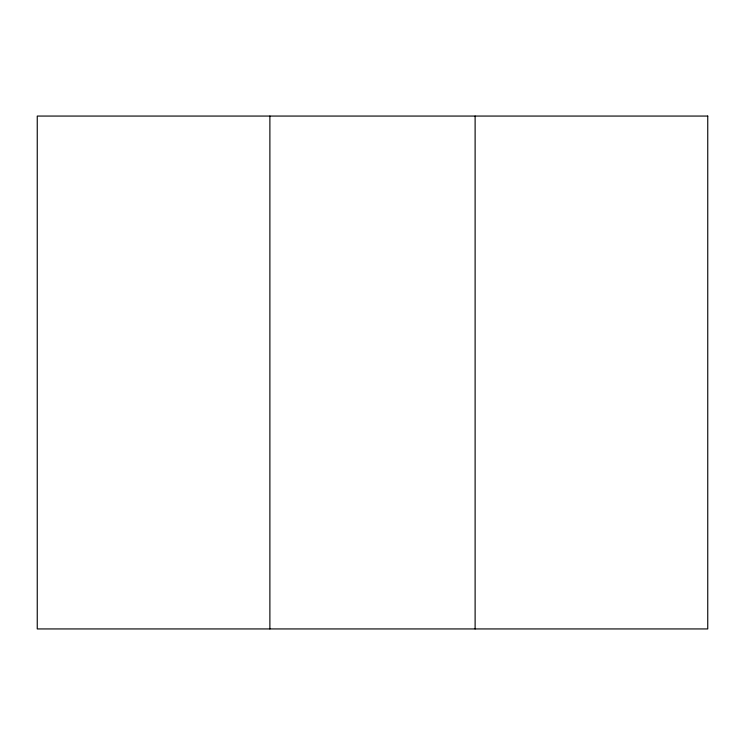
<?xml version="1.0" encoding="UTF-8"?>
<svg xmlns="http://www.w3.org/2000/svg" width="745" height="745" viewBox="0 0 745 745"><rect width="100%" height="100%" fill="white"/><g stroke="black" fill="none" stroke-linecap="round" stroke-linejoin="round"><path stroke-width="1.12" d="M475.114 116.062L475.114 628.938M269.886 116.062L269.886 628.938M707.75 116.062L37.25 116.062L37.25 628.938L707.75 628.938L707.75 116.062"/></g></svg>
